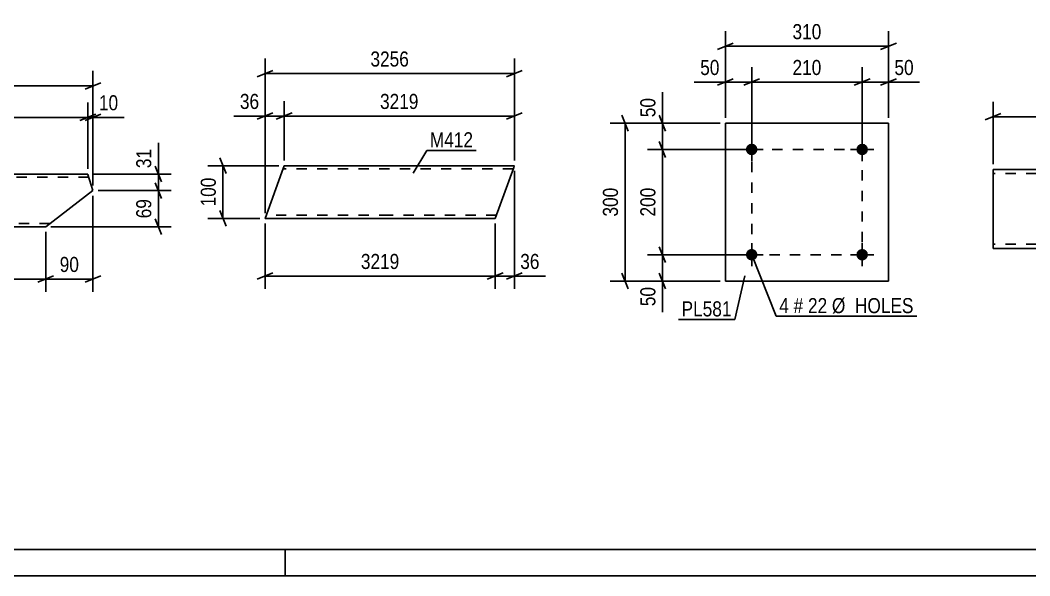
# Model space of a CAD drawing. Header units: millimetres. Extents: x 0 to 841, y 0 to 594.
# Drawn here: x 160.6 to 352.5, y 0 to 105.6 of the extents above; entities that cross this region are included whole.
import ezdxf

# ---------------------------------------------------------------- set-up
doc = ezdxf.new("R2010")
doc.units = ezdxf.units.MM
doc.linetypes.add('DXK_LINE_DOT2', pattern=[3.9198, 1.9599, -1.9599])
doc.styles.add('Arial Narrow', font='ARIALN.TTF', dxfattribs={"height": 0.2})

# ---------------------------------------------------------------- blocks, each defined once
blk = doc.blocks.new('Unknown-232924980-1133')
at = {"color": 5, "linetype": 'Continuous'}
for p, q in [((5, 5), (836, 5)), ((211, 0), (211, 5)), ((0, 0), (841, 0))]:
    blk.add_line(p, q, dxfattribs=at)
blk = doc.blocks.new('Part-232924980-18720 - 18719')
at = {"color": 2, "linetype": 'Continuous'}
for p, q in [((123.79, 75.12), (118.49, 71.08)), ((125.37, 76.32), (123.79, 75.12)), ((145.37, 76.32), (125.37, 76.32)), ((173.48, 76.32), (145.47, 76.32)), ((173.48, 76.32), (173.51, 76.23)), ((173.51, 76.23), (174.46, 73.17)), ((174.46, 73.17), (165.47, 66.32)), ((119.6, 67.52), (118.49, 71.08)), ((119.94, 66.41), (119.6, 67.52)), ((119.97, 66.32), (119.94, 66.41)), ((119.97, 66.32), (145.37, 66.32)), ((145.47, 66.32), (165.47, 66.32))]:
    blk.add_line(p, q, dxfattribs=at)
at = {"color": 7, "linetype": 'DXK_LINE_DOT2'}
for p, q in [((125.37, 76.32), (124.4, 75.58)), ((145.37, 75.72), (124.58, 75.72)), ((173.67, 75.72), (145.47, 75.72)), ((119.6, 67.52), (119.86, 66.67)), ((145.37, 66.92), (119.79, 66.92)), ((166.26, 66.92), (145.47, 66.92))]:
    blk.add_line(p, q, dxfattribs=at)
blk = doc.blocks.new('Part-232924980-37984 - 37983')
at = {"color": 2, "linetype": 'Continuous'}
for p, q in [((294.64, 86), (294.64, 56)), ((294.64, 86), (325.64, 86)), ((325.64, 86), (325.64, 56)), ((294.64, 56), (325.64, 56))]:
    blk.add_line(p, q, dxfattribs=at)
blk = doc.blocks.new('Bolt-232924980-37985 - 37983')
at = {"linetype": 'Continuous'}
for points in [[(300.74, 61, -1), (298.54, 61, -1)], [(321.74, 61, -1), (319.54, 61, -1)]]:
    blk.add_hatch(color=1, dxfattribs=at).paths.add_polyline_path(points)
at = {"color": 1, "linetype": 'Continuous'}
for p, q in [((299.64, 63.2), (299.64, 58.8)), ((320.64, 63.2), (320.64, 58.8)), ((297.44, 61), (301.84, 61)), ((318.44, 61), (322.84, 61))]:
    blk.add_line(p, q, dxfattribs=at)
blk = doc.blocks.new('Bolt-232924980-37986 - 37983')
at = {"linetype": 'Continuous'}
for points in [[(300.74, 81, -1), (298.54, 81, -1)], [(321.74, 81, -1), (319.54, 81, -1)]]:
    blk.add_hatch(color=1, dxfattribs=at).paths.add_polyline_path(points)
at = {"color": 1, "linetype": 'Continuous'}
for p, q in [((299.64, 83.2), (299.64, 78.8)), ((320.64, 83.2), (320.64, 78.8)), ((297.44, 81), (301.84, 81)), ((318.44, 81), (322.84, 81))]:
    blk.add_line(p, q, dxfattribs=at)
blk = doc.blocks.new('Part-232924980-21253 - 21252')
at = {"color": 2, "linetype": 'Continuous'}
for p, q in [((210.36, 76.71), (210.8, 77.91)), ((230.8, 77.91), (210.8, 77.91)), ((254.54, 77.91), (230.9, 77.91)), ((254.41, 77.56), (250.9, 67.91)), ((254.5, 77.82), (254.41, 77.56)), ((254.54, 77.91), (254.5, 77.82)), ((207.16, 67.91), (210.36, 76.71)), ((230.8, 67.91), (207.16, 67.91)), ((250.9, 67.91), (230.9, 67.91))]:
    blk.add_line(p, q, dxfattribs=at)
at = {"color": 7, "linetype": 'DXK_LINE_DOT2'}
for p, q in [((230.8, 77.31), (210.58, 77.31)), ((210.76, 77.82), (210.67, 77.56)), ((210.8, 77.91), (210.76, 77.82)), ((254.32, 77.31), (230.9, 77.31)), ((207.16, 67.91), (207.19, 68)), ((230.8, 68.51), (207.38, 68.51)), ((251.12, 68.51), (230.9, 68.51))]:
    blk.add_line(p, q, dxfattribs=at)
blk = doc.blocks.new('Part-232924980-15187 - 15186')
at = {"color": 2, "linetype": 'Continuous'}
for p, q in [((345.52, 75.61), (345.52, 77.21)), ((345.52, 77.21), (365.52, 77.21)), ((365.62, 77.21), (385.62, 77.21)), ((385.62, 77.21), (385.62, 75.61)), ((345.52, 75.61), (345.52, 63.81)), ((385.62, 62.21), (385.62, 75.61)), ((345.52, 62.33), (345.52, 63.81)), ((345.52, 62.21), (345.52, 62.33)), ((365.52, 62.21), (345.52, 62.21)), ((385.62, 62.21), (365.62, 62.21))]:
    blk.add_line(p, q, dxfattribs=at)
at = {"color": 7, "linetype": 'DXK_LINE_DOT2'}
for p, q in [((385.62, 75.61), (385.62, 77.08)), ((365.52, 76.41), (345.52, 76.41)), ((345.52, 76.22), (345.52, 75.61)), ((385.62, 76.41), (365.62, 76.41)), ((345.52, 63.01), (345.52, 63.07)), ((365.52, 63.01), (345.52, 63.01)), ((345.52, 62.21), (345.52, 62.33)), ((385.62, 63.01), (365.62, 63.01)), ((385.62, 63.01), (385.62, 63.07))]:
    blk.add_line(p, q, dxfattribs=at)
blk = doc.blocks.new('Rectangle-232924980-38531 - 37983')
at = {"color": 1, "linetype": 'DXK_LINE_DOT2'}
blk.add_lwpolyline([(299.64, 81), (320.64, 81), (320.64, 61), (299.64, 61), (299.64, 81)], close=True, dxfattribs=at)
blk = doc.blocks.new('StraightDimension-232924980-19582 - 18719')
at = {"color": 7, "linetype": 'Continuous'}
for p, q in [((174.46, 72.17), (174.46, 53.97)), ((165.47, 65.32), (165.47, 53.97)), ((163.97, 55.77), (166.97, 56.97)), ((165.47, 56.37), (174.46, 56.37)), ((175.96, 56.97), (172.96, 55.77))]:
    blk.add_line(p, q, dxfattribs=at)
at = {"color": 0}
blk.add_wipeout([(172.39, 57.12), (172.39, 61.32), (167.54, 61.32), (167.54, 57.12)], dxfattribs=at)
at = {"color": 3, "style": 'Arial Narrow'}
blk.add_text('90', height=2.863, dxfattribs=at).set_placement((168.14, 57.72))
blk = doc.blocks.new('StraightDimension-232924980-19523 - 18719')
at = {"color": 7, "linetype": 'Continuous'}
for p, q in [((125.37, 77.32), (125.37, 89.94)), ((173.48, 77.32), (173.48, 89.94)), ((126.87, 87.69), (123.87, 86.49)), ((125.37, 87.09), (173.48, 87.09)), ((171.98, 86.49), (174.98, 87.69))]:
    blk.add_line(p, q, dxfattribs=at)
at = {"color": 0}
blk.add_wipeout([(153.68, 87.84), (153.68, 92.04), (145.17, 92.04), (145.17, 87.84)], dxfattribs=at)
at = {"color": 3, "style": 'Arial Narrow'}
blk.add_text('3083', height=2.863, dxfattribs=at).set_placement((145.77, 88.44))
blk = doc.blocks.new('StraightDimension-232924980-19583 - 18719')
at = {"color": 7, "linetype": 'Continuous'}
for p, q in [((119.97, 65.32), (119.97, 53.97)), ((165.47, 65.32), (165.47, 53.97)), ((121.47, 56.97), (118.47, 55.77)), ((119.97, 56.37), (165.47, 56.37)), ((163.97, 55.77), (166.97, 56.97))]:
    blk.add_line(p, q, dxfattribs=at)
at = {"color": 0}
blk.add_wipeout([(146.98, 57.12), (146.98, 61.32), (138.46, 61.32), (138.46, 57.12)], dxfattribs=at)
at = {"color": 3, "style": 'Arial Narrow'}
blk.add_text('3057', height=2.863, dxfattribs=at).set_placement((139.06, 57.72))
blk = doc.blocks.new('StraightDimension-232924980-19511 - 18719')
at = {"color": 7, "linetype": 'Continuous'}
for p, q in [((118.49, 72.08), (118.49, 95.92)), ((174.46, 74.17), (174.46, 95.92)), ((119.99, 93.67), (116.99, 92.47)), ((118.49, 93.07), (174.46, 93.07)), ((172.96, 92.47), (175.96, 93.67))]:
    blk.add_line(p, q, dxfattribs=at)
at = {"color": 0}
blk.add_wipeout([(150.73, 93.82), (150.73, 98.02), (142.22, 98.02), (142.22, 93.82)], dxfattribs=at)
at = {"color": 3, "style": 'Arial Narrow'}
blk.add_text('3162', height=2.863, dxfattribs=at).set_placement((142.82, 94.42))
blk = doc.blocks.new('StraightDimension-232924980-19522 - 18719')
at = {"color": 7, "linetype": 'Continuous'}
for p, q in [((173.48, 77.32), (173.48, 89.94)), ((174.46, 74.17), (174.46, 89.94)), ((171.98, 86.49), (174.98, 87.69)), ((175.96, 87.69), (172.96, 86.49)), ((173.48, 87.09), (174.46, 87.09))]:
    blk.add_line(p, q, dxfattribs=at)
at = {"color": 0}
blk.add_wipeout([(179.84, 87.84), (179.84, 92.04), (174.99, 92.04), (174.99, 87.84)], dxfattribs=at)
at = {"color": 7, "linetype": 'Continuous'}
blk.add_line((174.46, 87.09), (180.37, 87.09), dxfattribs=at)
blk.add_line((174.46, 87.09), (180.37, 87.09), dxfattribs=at)
at = {"color": 3, "style": 'Arial Narrow'}
blk.add_text('10', height=2.863, dxfattribs=at).set_placement((175.59, 88.44))
blk = doc.blocks.new('StraightDimension-232924980-19779 - 18719')
at = {"color": 7, "linetype": 'Continuous'}
for p, q in [((175.46, 73.17), (189.29, 73.17)), ((186.29, 74.67), (187.49, 71.67)), ((186.89, 66.32), (186.89, 73.17)), ((187.49, 64.82), (186.29, 67.82)), ((166.47, 66.32), (189.29, 66.32))]:
    blk.add_line(p, q, dxfattribs=at)
at = {"color": 0}
blk.add_wipeout([(186.14, 72.18), (181.94, 72.18), (181.94, 67.32), (186.14, 67.32)], dxfattribs=at)
at = {"color": 3, "style": 'Arial Narrow'}
blk.add_text('69', height=2.863, rotation=90.0002, dxfattribs=at).set_placement((185.54, 67.92))
blk = doc.blocks.new('StraightDimension-232924980-19778 - 18719')
at = {"color": 7, "linetype": 'Continuous'}
for p, q in [((186.29, 77.82), (187.49, 74.82)), ((174.48, 76.32), (189.29, 76.32)), ((186.89, 73.17), (186.89, 76.32)), ((175.46, 73.17), (189.29, 73.17)), ((187.49, 71.67), (186.29, 74.67))]:
    blk.add_line(p, q, dxfattribs=at)
at = {"color": 0}
blk.add_wipeout([(186.14, 81.7), (181.94, 81.7), (181.94, 76.85), (186.14, 76.85)], dxfattribs=at)
at = {"color": 7, "linetype": 'Continuous'}
blk.add_line((186.89, 76.32), (186.89, 82.23), dxfattribs=at)
blk.add_line((186.89, 76.32), (186.89, 82.23), dxfattribs=at)
at = {"color": 3, "style": 'Arial Narrow'}
blk.add_text('31', height=2.863, rotation=90.0002, dxfattribs=at).set_placement((185.54, 77.45))
blk = doc.blocks.new('StraightDimension-232924980-38075 - 37983')
at = {"color": 7, "linetype": 'Continuous'}
for p, q in [((282.09, 87.5), (283.29, 84.5)), ((293.64, 86), (279.84, 86)), ((282.69, 81), (282.69, 86)), ((298.64, 81), (279.84, 81)), ((283.29, 79.5), (282.09, 82.5))]:
    blk.add_line(p, q, dxfattribs=at)
at = {"color": 0}
blk.add_wipeout([(281.94, 91.38), (277.74, 91.38), (277.74, 86.52), (281.94, 86.52)], dxfattribs=at)
at = {"color": 7, "linetype": 'Continuous'}
blk.add_line((282.69, 86), (282.69, 91.9), dxfattribs=at)
blk.add_line((282.69, 86), (282.69, 91.9), dxfattribs=at)
at = {"color": 3, "style": 'Arial Narrow'}
blk.add_text('50', height=2.863, rotation=90.0002, dxfattribs=at).set_placement((281.34, 87.12))
blk = doc.blocks.new('StraightDimension-232924980-38076 - 37983')
at = {"color": 7, "linetype": 'Continuous'}
for p, q in [((298.64, 81), (279.84, 81)), ((283.29, 79.5), (282.09, 82.5)), ((282.69, 61), (282.69, 81)), ((282.09, 62.5), (283.29, 59.5)), ((298.64, 61), (279.84, 61))]:
    blk.add_line(p, q, dxfattribs=at)
at = {"color": 0}
blk.add_wipeout([(281.94, 74.34), (277.74, 74.34), (277.74, 67.66), (281.94, 67.66)], dxfattribs=at)
at = {"color": 3, "style": 'Arial Narrow'}
blk.add_text('200', height=2.863, rotation=90.0002, dxfattribs=at).set_placement((281.34, 68.26))
blk = doc.blocks.new('StraightDimension-232924980-38077 - 37983')
at = {"color": 7, "linetype": 'Continuous'}
for p, q in [((282.09, 62.5), (283.29, 59.5)), ((298.64, 61), (279.84, 61)), ((282.69, 56), (282.69, 61)), ((293.64, 56), (279.84, 56)), ((283.29, 54.5), (282.09, 57.5))]:
    blk.add_line(p, q, dxfattribs=at)
at = {"color": 0}
blk.add_wipeout([(281.94, 55.47), (277.74, 55.47), (277.74, 50.62), (281.94, 50.62)], dxfattribs=at)
at = {"color": 7, "linetype": 'Continuous'}
blk.add_line((282.69, 56), (282.69, 50.09), dxfattribs=at)
blk.add_line((282.69, 56), (282.69, 50.09), dxfattribs=at)
at = {"color": 3, "style": 'Arial Narrow'}
blk.add_text('50', height=2.863, rotation=90.0002, dxfattribs=at).set_placement((281.34, 51.22))
blk = doc.blocks.new('StraightDimension-232924980-38087 - 37983')
at = {"color": 7, "linetype": 'Continuous'}
for p, q in [((276.18, 84.5), (274.98, 87.5)), ((293.64, 86), (272.73, 86)), ((275.58, 56), (275.58, 86)), ((293.64, 56), (272.73, 56)), ((274.98, 57.5), (276.18, 54.5))]:
    blk.add_line(p, q, dxfattribs=at)
at = {"color": 0}
blk.add_wipeout([(274.83, 74.34), (270.63, 74.34), (270.63, 67.65), (274.83, 67.65)], dxfattribs=at)
at = {"color": 3, "style": 'Arial Narrow'}
blk.add_text('300', height=2.863, rotation=90.0002, dxfattribs=at).set_placement((274.23, 68.25))
blk = doc.blocks.new('StraightDimension-232924980-38107 - 37983')
at = {"color": 7, "linetype": 'Continuous'}
for p, q in [((294.64, 87), (294.64, 103.45)), ((325.64, 87), (325.64, 103.45)), ((296.14, 101.2), (293.14, 100)), ((294.64, 100.6), (325.64, 100.6)), ((324.14, 100), (327.14, 101.2))]:
    blk.add_line(p, q, dxfattribs=at)
at = {"color": 0}
blk.add_wipeout([(313.48, 101.35), (313.48, 105.55), (306.8, 105.55), (306.8, 101.35)], dxfattribs=at)
at = {"color": 3, "style": 'Arial Narrow'}
blk.add_text('310', height=2.863, dxfattribs=at).set_placement((307.4, 101.95))
blk = doc.blocks.new('StraightDimension-232924980-38482 - 37983')
at = {"color": 7, "linetype": 'Continuous'}
for p, q in [((320.64, 82), (320.64, 96.64)), ((325.64, 87), (325.64, 96.64)), ((319.14, 93.19), (322.14, 94.39)), ((327.14, 94.39), (324.14, 93.19)), ((320.64, 93.79), (325.64, 93.79))]:
    blk.add_line(p, q, dxfattribs=at)
at = {"color": 0}
blk.add_wipeout([(331.02, 94.54), (331.02, 98.74), (326.17, 98.74), (326.17, 94.54)], dxfattribs=at)
at = {"color": 7, "linetype": 'Continuous'}
blk.add_line((325.64, 93.79), (331.55, 93.79), dxfattribs=at)
blk.add_line((325.64, 93.79), (331.55, 93.79), dxfattribs=at)
at = {"color": 3, "style": 'Arial Narrow'}
blk.add_text('50', height=2.863, dxfattribs=at).set_placement((326.77, 95.14))
blk = doc.blocks.new('StraightDimension-232924980-38483 - 37983')
at = {"color": 7, "linetype": 'Continuous'}
for p, q in [((299.64, 82), (299.64, 96.64)), ((320.64, 82), (320.64, 96.64)), ((301.14, 94.39), (298.14, 93.19)), ((319.14, 93.19), (322.14, 94.39)), ((299.64, 93.79), (320.64, 93.79))]:
    blk.add_line(p, q, dxfattribs=at)
at = {"color": 0}
blk.add_wipeout([(313.48, 94.54), (313.48, 98.74), (306.8, 98.74), (306.8, 94.54)], dxfattribs=at)
at = {"color": 3, "style": 'Arial Narrow'}
blk.add_text('210', height=2.863, dxfattribs=at).set_placement((307.4, 95.14))
blk = doc.blocks.new('StraightDimension-232924980-38484 - 37983')
at = {"color": 7, "linetype": 'Continuous'}
for p, q in [((294.64, 87), (294.64, 96.64)), ((299.64, 82), (299.64, 96.64)), ((293.14, 93.19), (296.14, 94.39)), ((301.14, 94.39), (298.14, 93.19)), ((294.64, 93.79), (299.64, 93.79))]:
    blk.add_line(p, q, dxfattribs=at)
at = {"color": 0}
blk.add_wipeout([(294.12, 94.54), (294.12, 98.74), (289.26, 98.74), (289.26, 94.54)], dxfattribs=at)
at = {"color": 7, "linetype": 'Continuous'}
blk.add_line((294.64, 93.79), (288.74, 93.79), dxfattribs=at)
blk.add_line((294.64, 93.79), (288.74, 93.79), dxfattribs=at)
at = {"color": 3, "style": 'Arial Narrow'}
blk.add_text('50', height=2.863, dxfattribs=at).set_placement((289.86, 95.14))
blk = doc.blocks.new('StraightDimension-232924980-21266 - 21252')
at = {"color": 7, "linetype": 'Continuous'}
for p, q in [((210.8, 78.91), (210.8, 90.19)), ((254.54, 78.91), (254.54, 90.19)), ((212.3, 87.94), (209.3, 86.74)), ((210.8, 87.34), (254.54, 87.34)), ((253.04, 86.74), (256.04, 87.94))]:
    blk.add_line(p, q, dxfattribs=at)
at = {"color": 0}
blk.add_wipeout([(236.92, 88.09), (236.92, 92.29), (228.41, 92.29), (228.41, 88.09)], dxfattribs=at)
at = {"color": 3, "style": 'Arial Narrow'}
blk.add_text('3219', height=2.863, dxfattribs=at).set_placement((229.01, 88.69))
blk = doc.blocks.new('StraightDimension-232924980-21301 - 21252')
at = {"color": 7, "linetype": 'Continuous'}
for p, q in [((254.54, 76.91), (254.54, 54.54)), ((250.9, 66.91), (250.9, 54.54)), ((249.4, 56.34), (252.4, 57.54)), ((250.9, 56.94), (254.54, 56.94)), ((256.04, 57.54), (253.04, 56.34))]:
    blk.add_line(p, q, dxfattribs=at)
at = {"color": 0}
blk.add_wipeout([(259.92, 57.69), (259.92, 61.89), (255.06, 61.89), (255.06, 57.69)], dxfattribs=at)
at = {"color": 7, "linetype": 'Continuous'}
blk.add_line((254.54, 56.94), (260.44, 56.94), dxfattribs=at)
blk.add_line((254.54, 56.94), (260.44, 56.94), dxfattribs=at)
at = {"color": 3, "style": 'Arial Narrow'}
blk.add_text('36', height=2.863, dxfattribs=at).set_placement((255.66, 58.29))
blk = doc.blocks.new('StraightDimension-232924980-21267 - 21252')
at = {"color": 7, "linetype": 'Continuous'}
for p, q in [((207.16, 68.91), (207.16, 90.19)), ((210.8, 78.91), (210.8, 90.19)), ((205.66, 86.74), (208.66, 87.94)), ((207.16, 87.34), (210.8, 87.34)), ((212.3, 87.94), (209.3, 86.74))]:
    blk.add_line(p, q, dxfattribs=at)
at = {"color": 0}
blk.add_wipeout([(206.63, 88.09), (206.63, 92.29), (201.78, 92.29), (201.78, 88.09)], dxfattribs=at)
at = {"color": 7, "linetype": 'Continuous'}
blk.add_line((207.16, 87.34), (201.25, 87.34), dxfattribs=at)
blk.add_line((207.16, 87.34), (201.25, 87.34), dxfattribs=at)
at = {"color": 3, "style": 'Arial Narrow'}
blk.add_text('36', height=2.863, dxfattribs=at).set_placement((202.38, 88.69))
blk = doc.blocks.new('StraightDimension-232924980-21302 - 21252')
at = {"color": 7, "linetype": 'Continuous'}
for p, q in [((207.16, 66.91), (207.16, 54.54)), ((250.9, 66.91), (250.9, 54.54)), ((208.66, 57.54), (205.66, 56.34)), ((207.16, 56.94), (250.9, 56.94)), ((249.4, 56.34), (252.4, 57.54))]:
    blk.add_line(p, q, dxfattribs=at)
at = {"color": 0}
blk.add_wipeout([(233.28, 57.69), (233.28, 61.89), (224.77, 61.89), (224.77, 57.69)], dxfattribs=at)
at = {"color": 3, "style": 'Arial Narrow'}
blk.add_text('3219', height=2.863, dxfattribs=at).set_placement((225.37, 58.29))
blk = doc.blocks.new('StraightDimension-232924980-21336 - 21252')
at = {"color": 7, "linetype": 'Continuous'}
for p, q in [((207.16, 68.91), (207.16, 98.25)), ((254.54, 78.91), (254.54, 98.25)), ((208.66, 96), (205.66, 94.8)), ((253.04, 94.8), (256.04, 96)), ((207.16, 95.4), (254.54, 95.4))]:
    blk.add_line(p, q, dxfattribs=at)
at = {"color": 0}
blk.add_wipeout([(235.1, 96.15), (235.1, 100.35), (226.59, 100.35), (226.59, 96.15)], dxfattribs=at)
at = {"color": 3, "style": 'Arial Narrow'}
blk.add_text('3256', height=2.863, dxfattribs=at).set_placement((227.19, 96.75))
blk = doc.blocks.new('StraightDimension-232924980-21353 - 21252')
at = {"color": 7, "linetype": 'Continuous'}
for p, q in [((198.55, 79.41), (199.75, 76.41)), ((209.8, 77.91), (196.3, 77.91)), ((199.15, 67.91), (199.15, 77.91)), ((199.75, 66.41), (198.55, 69.41)), ((206.16, 67.91), (196.3, 67.91))]:
    blk.add_line(p, q, dxfattribs=at)
at = {"color": 0}
blk.add_wipeout([(198.4, 76.25), (194.2, 76.25), (194.2, 69.57), (198.4, 69.57)], dxfattribs=at)
at = {"color": 3, "style": 'Arial Narrow'}
blk.add_text('100', height=2.863, rotation=90.0002, dxfattribs=at).set_placement((197.8, 70.17))
blk = doc.blocks.new('StraightDimension-232924980-15492 - 15186')
at = {"color": 7, "linetype": 'Continuous'}
for p, q in [((345.52, 78.21), (345.52, 90.06)), ((385.62, 78.21), (385.62, 90.06)), ((347.02, 87.81), (344.02, 86.61)), ((345.52, 87.21), (385.62, 87.21)), ((384.12, 86.61), (387.12, 87.81))]:
    blk.add_line(p, q, dxfattribs=at)
at = {"color": 0}
blk.add_wipeout([(370.74, 87.96), (370.74, 92.16), (360.4, 92.16), (360.4, 87.96)], dxfattribs=at)
at = {"color": 3, "style": 'Arial Narrow'}
blk.add_text('18165', height=2.863, dxfattribs=at).set_placement((361, 88.56))
blk = doc.blocks.new('Mark-232924980-38123 - 37983')
at = {"color": 0}
blk.add_wipeout([(295.82, 49.28), (295.82, 52.28), (286.32, 52.28), (286.32, 49.28)], dxfattribs=at)
blk.add_wipeout([(295.82, 49.28), (295.82, 52.28), (286.32, 52.28), (286.32, 49.28)], dxfattribs=at)
at = {"color": 30, "linetype": 'Continuous'}
for p in [(298.32, 57), (285.72, 48.68)]:
    blk.add_line(p, (296.42, 48.68), dxfattribs=at)
at = {"color": 3, "style": 'Arial Narrow'}
blk.add_text('PL581', height=2.863, dxfattribs=at).set_placement((286.32, 49.28))
blk = doc.blocks.new('MarkSet-232924980-38401 - 37983')
at = {"color": 0}
blk.add_wipeout([(306.71, 49.9), (306.71, 52.9), (304.88, 52.9), (304.88, 49.9)], dxfattribs=at)
blk.add_wipeout([(306.71, 49.9), (306.71, 52.9), (304.88, 52.9), (304.88, 49.9)], dxfattribs=at)
at = {"color": 7, "linetype": 'Continuous'}
blk.add_line((299.64, 61), (304.28, 49.3), dxfattribs=at)
at = {"color": 3, "style": 'Arial Narrow'}
blk.add_text('4', height=2.86, dxfattribs=at).set_placement((304.88, 49.9))
at = {"color": 0}
blk.add_wipeout([(309.44, 49.9), (309.44, 52.9), (307.61, 52.9), (307.61, 49.9)], dxfattribs=at)
blk.add_wipeout([(309.44, 49.9), (309.44, 52.9), (307.61, 52.9), (307.61, 49.9)], dxfattribs=at)
blk.add_wipeout([(313.99, 49.9), (313.99, 52.9), (310.34, 52.9), (310.34, 49.9)], dxfattribs=at)
blk.add_wipeout([(313.99, 49.9), (313.99, 52.9), (310.34, 52.9), (310.34, 49.9)], dxfattribs=at)
at = {"color": 3, "style": 'Arial Narrow'}
for s, height, p in [('#', 2.86, (307.61, 49.9)), ('22', 2.863, (310.34, 49.9))]:
    blk.add_text(s, height=height, dxfattribs=at).set_placement(p)
at = {"color": 0}
blk.add_wipeout([(330.42, 49.9), (330.42, 52.9), (314.89, 52.9), (314.89, 49.9)], dxfattribs=at)
blk.add_wipeout([(330.42, 49.9), (330.42, 52.9), (314.89, 52.9), (314.89, 49.9)], dxfattribs=at)
at = {"color": 7, "linetype": 'Continuous'}
blk.add_line((304.28, 49.3), (331.02, 49.3), dxfattribs=at)
at = {"color": 3, "style": 'Arial Narrow'}
blk.add_text('Ø  HOLES', height=2.863, dxfattribs=at).set_placement((314.89, 49.9))
blk = doc.blocks.new('Mark-232924980-21370 - 21252')
at = {"color": 0}
blk.add_wipeout([(246.71, 81.4), (246.71, 84.4), (238.48, 84.4), (238.48, 81.4)], dxfattribs=at)
blk.add_wipeout([(246.71, 81.4), (246.71, 84.4), (238.48, 84.4), (238.48, 81.4)], dxfattribs=at)
at = {"color": 30, "linetype": 'Continuous'}
for p, q in [((235.3, 76.51), (237.88, 80.8)), ((237.88, 80.8), (247.31, 80.8))]:
    blk.add_line(p, q, dxfattribs=at)
at = {"color": 3, "style": 'Arial Narrow'}
blk.add_text('M412', height=2.863, dxfattribs=at).set_placement((238.48, 81.4))

msp = doc.modelspace()

# ---------------------------------------------------------------- block references
for name in ['Unknown-232924980-1133', 'Part-232924980-37984 - 37983', 'Bolt-232924980-37986 - 37983', 'Rectangle-232924980-38531 - 37983', 'Part-232924980-21253 - 21252', 'Part-232924980-15187 - 15186', 'Part-232924980-18720 - 18719', 'Bolt-232924980-37985 - 37983']:
    msp.add_blockref(name, (0, 0))

# ---------------------------------------------------------------- next in the draw order: block references
for name in ['StraightDimension-232924980-21266 - 21252', 'StraightDimension-232924980-15492 - 15186', 'StraightDimension-232924980-19523 - 18719', 'StraightDimension-232924980-38075 - 37983', 'StraightDimension-232924980-21301 - 21252', 'StraightDimension-232924980-19582 - 18719', 'MarkSet-232924980-38401 - 37983']:
    msp.add_blockref(name, (0, 0))

# ---------------------------------------------------------------- next in the draw order: block references
for name in ['StraightDimension-232924980-19511 - 18719', 'StraightDimension-232924980-21267 - 21252', 'StraightDimension-232924980-38076 - 37983', 'StraightDimension-232924980-19583 - 18719', 'StraightDimension-232924980-21302 - 21252']:
    msp.add_blockref(name, (0, 0))

# ---------------------------------------------------------------- next in the draw order: block references
for name in ['StraightDimension-232924980-21336 - 21252', 'StraightDimension-232924980-19522 - 18719', 'StraightDimension-232924980-38077 - 37983']:
    msp.add_blockref(name, (0, 0))

# ---------------------------------------------------------------- next in the draw order: block references
for name in ['StraightDimension-232924980-38087 - 37983', 'Mark-232924980-21370 - 21252', 'StraightDimension-232924980-21353 - 21252', 'StraightDimension-232924980-19779 - 18719']:
    msp.add_blockref(name, (0, 0))

# ---------------------------------------------------------------- next in the draw order: block references
for name in ['StraightDimension-232924980-38107 - 37983', 'StraightDimension-232924980-19778 - 18719', 'Mark-232924980-38123 - 37983']:
    msp.add_blockref(name, (0, 0))

# ---------------------------------------------------------------- next in the draw order: block references
msp.add_blockref('StraightDimension-232924980-38482 - 37983', (0, 0))

# ---------------------------------------------------------------- next in the draw order: block references
msp.add_blockref('StraightDimension-232924980-38483 - 37983', (0, 0))

# ---------------------------------------------------------------- next in the draw order: block references
msp.add_blockref('StraightDimension-232924980-38484 - 37983', (0, 0))

doc.saveas('drawing.dxf')
